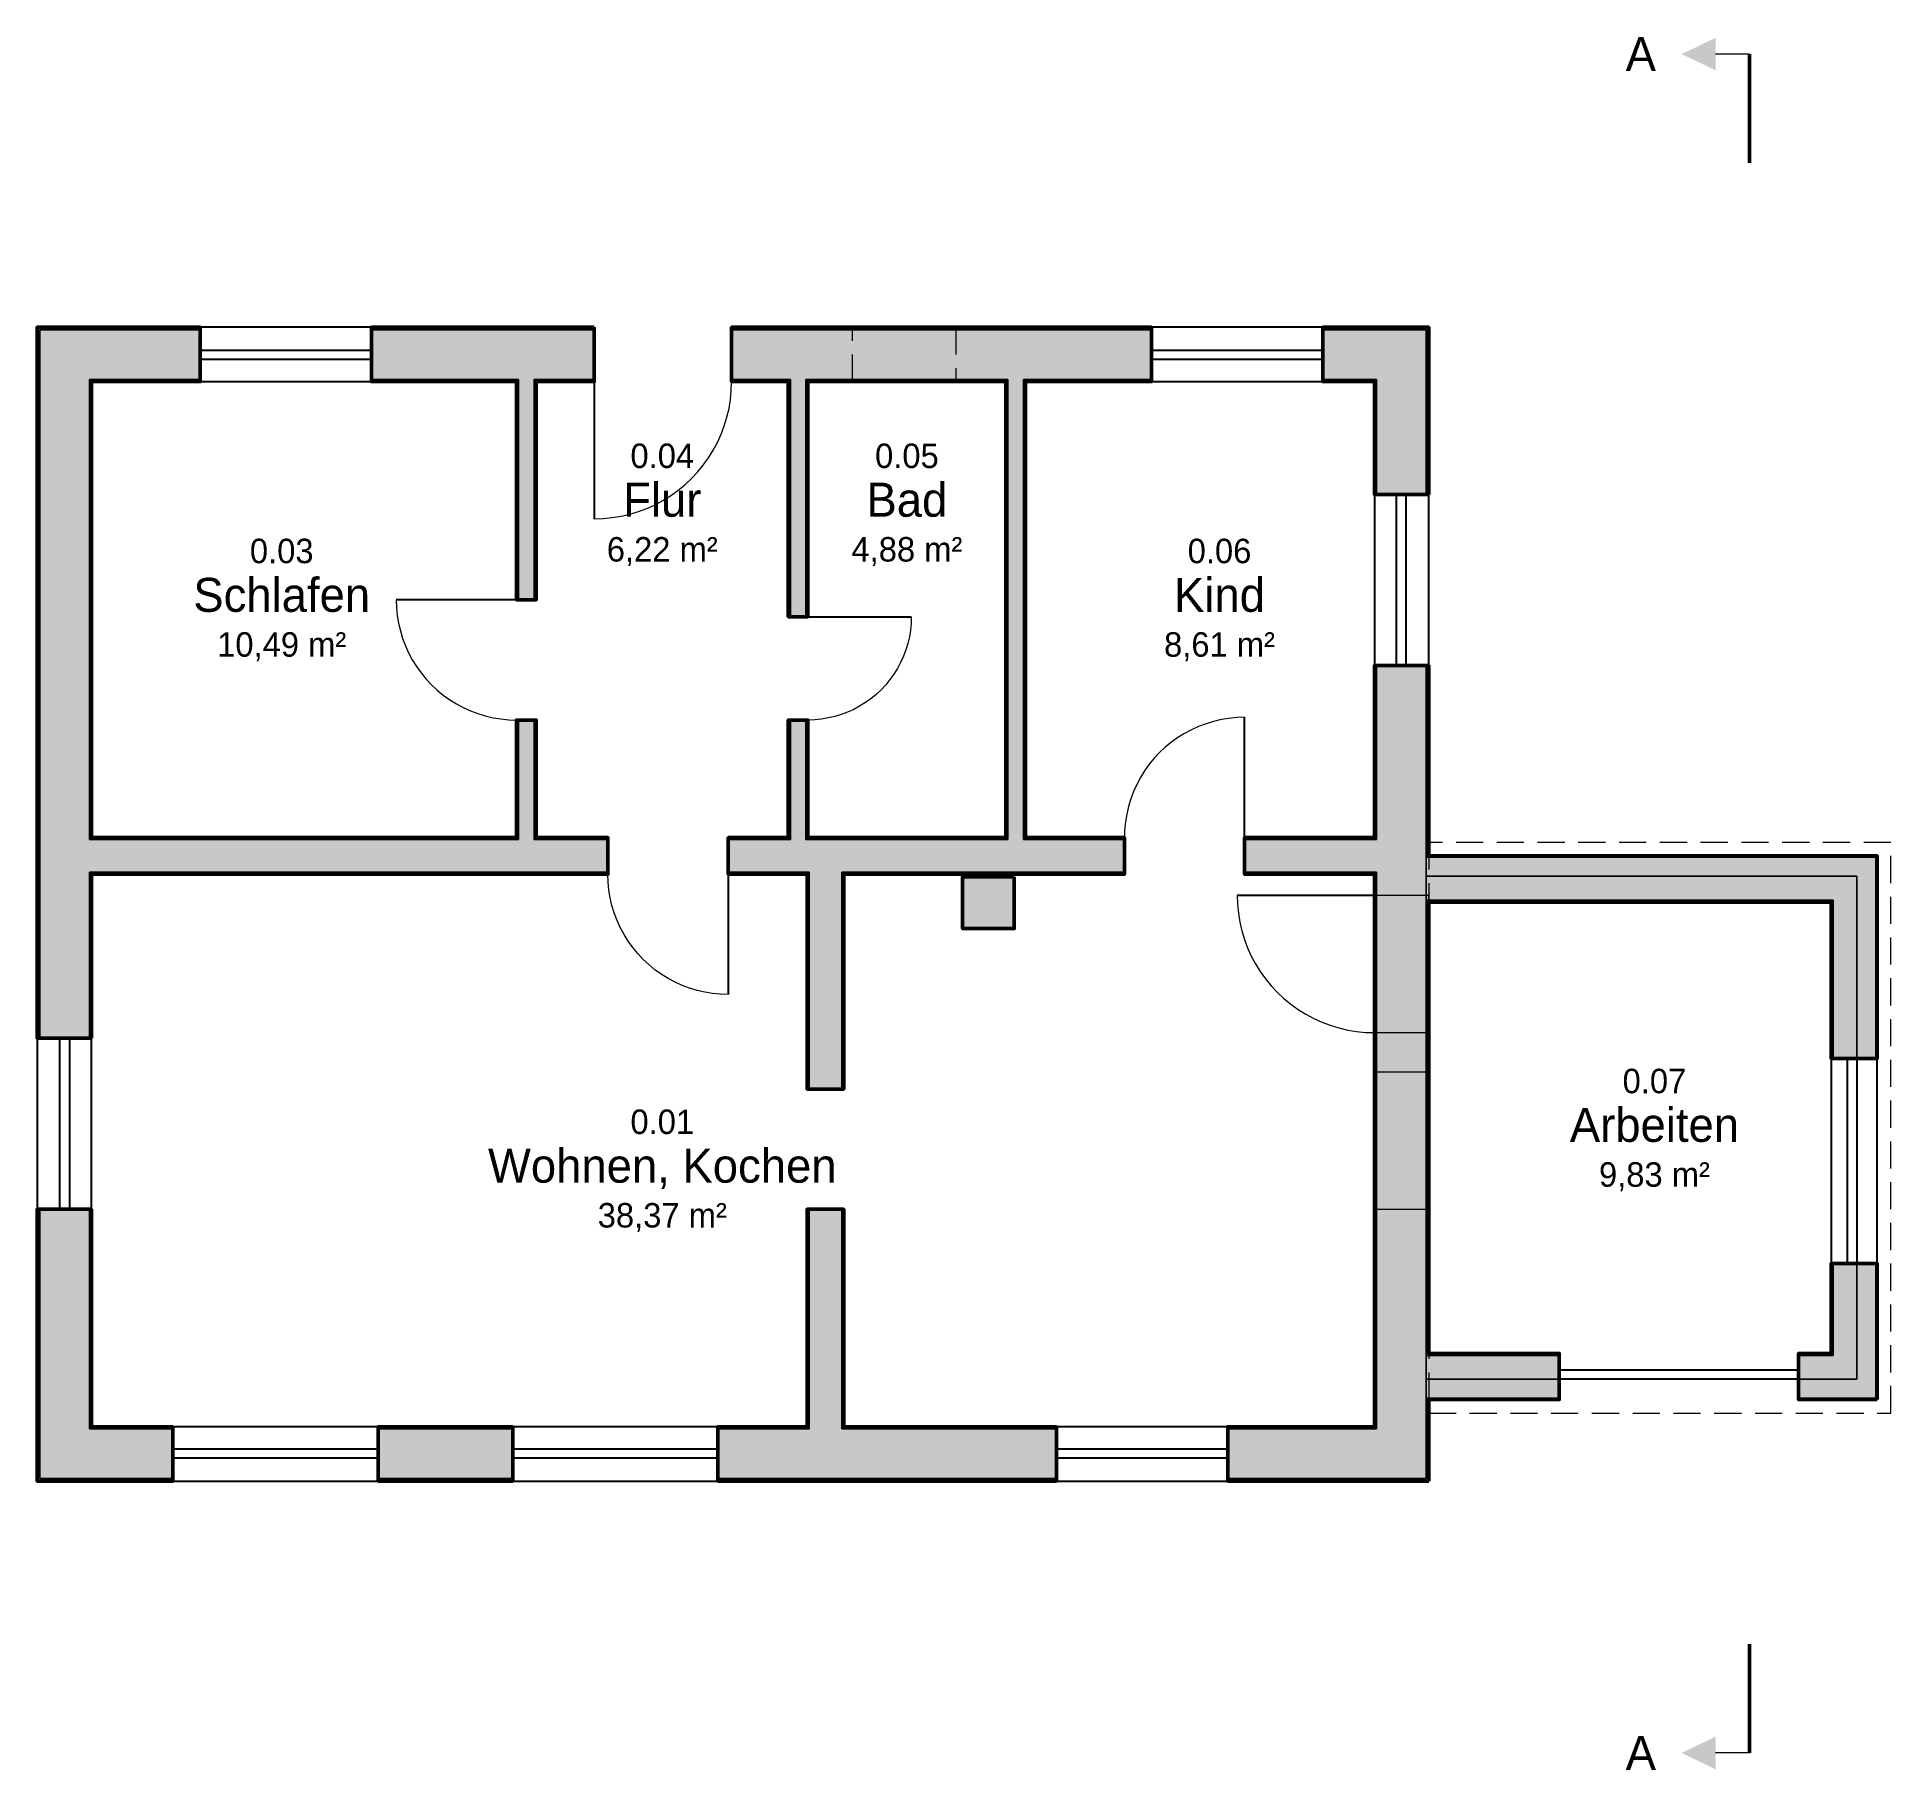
# Model space of a CAD drawing. Header units: metres. Extents: x 0 to 13.6, y -2.1 to 10.6.
import ezdxf
from ezdxf.enums import TextEntityAlignment as Align

# ---------------------------------------------------------------- set-up
doc = ezdxf.new("R2010")
doc.units = ezdxf.units.M
doc.linetypes.add('LOT_STRICH_1', pattern=[0.3, 0.2, -0.1])
for name, color, linetype in [('A_Bauteile_Schnitt', 7, 'Continuous'), ('A_Dach', 7, 'Continuous'), ('A_Raumstempel', 7, 'Continuous'), ('A_Schnittlinien', 7, 'Continuous'), ('A_Sichtkanten', 7, 'Continuous'), ('A_Tueren_Fenster', 7, 'Continuous')]:
    doc.layers.add(name, color=color, linetype=linetype)

msp = doc.modelspace()

# ---------------------------------------------------------------- hatches: boundary and pattern name
at = {"layer": 'A_Bauteile_Schnitt', "true_color": 0xaaaaaa}
h = msp.add_hatch(color=253, dxfattribs=at)
h.paths.add_polyline_path([(0.4, 3.26), (0.4, 4.465), (4.2, 4.465), (4.2, 4.735), (3.673, 4.735), (3.673, 5.6), (3.527, 5.6), (3.527, 4.735), (0.4, 4.735), (0.4, 8.09), (1.2, 8.09), (1.2, 8.49), (0, 8.49), (0, 3.26)])
h.paths.add_polyline_path([(4.1, 8.49), (2.46, 8.49), (2.46, 8.09), (3.527, 8.09), (3.527, 6.485), (3.673, 6.485), (3.673, 8.09), (4.1, 8.09)])
h.paths.add_polyline_path([(8.2, 8.49), (5.11, 8.49), (5.11, 8.09), (5.527, 8.09), (5.527, 6.36), (5.672, 6.36), (5.672, 8.09), (7.128, 8.09), (7.128, 4.735), (5.672, 4.735), (5.672, 5.6), (5.527, 5.6), (5.527, 4.735), (5.085, 4.735), (5.085, 4.465), (5.68, 4.465), (5.68, 4.48), (5.92, 4.48), (5.92, 4.465), (8, 4.465), (8, 4.735), (7.272, 4.735), (7.272, 8.09), (8.2, 8.09)])
h.paths.add_polyline_path([(10.24, 7.26), (10.24, 8.49), (9.46, 8.49), (9.46, 8.09), (9.84, 8.09), (9.84, 7.26)])
h.paths.add_polyline_path([(10.24, 0), (10.24, 0.61), (10.22, 0.61), (10.22, 0.925), (10.24, 0.925), (10.24, 4.275), (10.22, 4.275), (10.22, 4.59), (10.24, 4.59), (10.24, 6), (9.84, 6), (9.84, 4.735), (8.885, 4.735), (8.885, 4.465), (9.84, 4.465), (9.84, 0.4), (8.76, 0.4), (8.76, 0)])
h.paths.add_polyline_path([(1, 0.4), (0.4, 0.4), (0.4, 2), (0, 2), (0, 0), (1, 0)])
h.paths.add_polyline_path([(3.5, 0.4), (2.51, 0.4), (2.51, 0), (3.5, 0)])
h.paths.add_polyline_path([(7.5, 0.4), (5.92, 0.4), (5.92, 0.385), (5.68, 0.385), (5.68, 0.4), (5.01, 0.4), (5.01, 0), (7.5, 0)])
at = {"layer": 'A_Bauteile_Schnitt', "true_color": 0xe2231a}
h = msp.add_hatch(color=22, dxfattribs=at)
h.paths.add_polyline_path([(13.54, 3.11), (13.54, 4.6), (10.24, 4.6), (10.24, 4.59), (10.22, 4.59), (10.22, 4.275), (10.24, 4.275), (10.24, 4.26), (13.2, 4.26), (13.2, 3.11)])
h.paths.add_polyline_path([(13.54, 0.6), (13.54, 1.6), (13.2, 1.6), (13.2, 0.94), (12.96, 0.94), (12.96, 0.6)])
h.paths.add_polyline_path([(11.2, 0.94), (10.24, 0.94), (10.24, 0.925), (10.22, 0.925), (10.22, 0.61), (10.24, 0.61), (10.24, 0.6), (11.2, 0.6)])
at = {"layer": 'A_Bauteile_Schnitt', "true_color": 0xffdd00}
h = msp.add_hatch(color=40, dxfattribs=at)
h.paths.add_polyline_path([(5.935, 2.885), (5.935, 4.465), (5.92, 4.465), (5.92, 4.48), (5.68, 4.48), (5.68, 4.465), (5.665, 4.465), (5.665, 2.885)])
h.paths.add_polyline_path([(7.19, 4.445), (6.81, 4.445), (6.81, 4.065), (7.19, 4.065)])
h.paths.add_polyline_path([(5.92, 0.4), (5.935, 0.4), (5.935, 2), (5.665, 2), (5.665, 0.4), (5.68, 0.4), (5.68, 0.385), (5.92, 0.385)])
msp.add_hatch(color=40, dxfattribs=at).paths.add_polyline_path([(10.24, 4.31), (9.84, 4.31), (9.84, 3.3), (10.24, 3.3)])
at = {"layer": 'A_Bauteile_Schnitt', "true_color": 0xe2231a}
msp.add_hatch(color=22, dxfattribs=at).paths.add_polyline_path([(10.24, 3.01), (9.84, 3.01), (9.84, 2), (10.24, 2)])
at = {"layer": 'A_Schnittlinien'}
for points in [[(12.1, 10.5), (12.35, 10.38), (12.35, 10.62)], [(12.1, -2), (12.35, -1.88), (12.35, -2.12)]]:
    msp.add_hatch(color=7, dxfattribs=at).paths.add_polyline_path(points)

# ---------------------------------------------------------------- linework, layer by layer
at = {"layer": 'A_Bauteile_Schnitt', "color": 7, "lineweight": 18}
for points in [[(0.02, 8.47), (1.2, 8.47), (1.2, 8.49), (0, 8.49), (0, 3.26), (0.02, 3.26)], [(3.658, 5.6), (3.542, 5.6), (3.542, 4.72), (0.385, 4.72), (0.385, 8.105), (1.2, 8.105), (1.2, 8.47), (0.02, 8.47), (0.02, 3.26), (0.385, 3.26), (0.385, 4.48), (4.2, 4.48), (4.2, 4.72), (3.658, 4.72)], [(4.1, 8.49), (2.46, 8.49), (2.46, 8.47), (4.1, 8.47)], [(4.1, 8.47), (2.46, 8.47), (2.46, 8.105), (3.542, 8.105), (3.542, 6.485), (3.658, 6.485), (3.658, 8.105), (4.1, 8.105)], [(8.2, 8.47), (5.11, 8.47), (5.11, 8.105), (5.543, 8.105), (5.543, 6.36), (5.657, 6.36), (5.657, 8.105), (7.143, 8.105), (7.143, 4.72), (5.657, 4.72), (5.657, 5.6), (5.543, 5.6), (5.543, 4.72), (5.085, 4.72), (5.085, 4.48), (5.68, 4.48), (5.68, 2.885), (5.92, 2.885), (5.92, 4.48), (8, 4.48), (8, 4.72), (7.258, 4.72), (7.258, 8.105), (8.2, 8.105)], [(8.2, 8.49), (5.11, 8.49), (5.11, 8.47), (8.2, 8.47)], [(10.24, 8.49), (9.46, 8.49), (9.46, 8.47), (10.22, 8.47), (10.22, 7.26), (10.24, 7.26)], [(10.22, 8.47), (9.46, 8.47), (9.46, 8.105), (9.855, 8.105), (9.855, 7.26), (10.22, 7.26)], [(3.542, 5.6), (3.527, 5.6), (3.527, 4.735), (0.4, 4.735), (0.4, 8.09), (1.2, 8.09), (1.2, 8.105), (0.385, 8.105), (0.385, 4.72), (3.542, 4.72)], [(3.542, 8.105), (2.46, 8.105), (2.46, 8.09), (3.527, 8.09), (3.527, 6.485), (3.542, 6.485)], [(4.1, 8.105), (3.658, 8.105), (3.658, 6.485), (3.673, 6.485), (3.673, 8.09), (4.1, 8.09)], [(5.543, 8.105), (5.11, 8.105), (5.11, 8.09), (5.527, 8.09), (5.527, 6.36), (5.543, 6.36)], [(7.143, 8.105), (5.657, 8.105), (5.657, 6.36), (5.672, 6.36), (5.672, 8.09), (7.128, 8.09), (7.128, 4.735), (5.672, 4.735), (5.672, 5.6), (5.657, 5.6), (5.657, 4.72), (7.143, 4.72)], [(8.2, 8.105), (7.258, 8.105), (7.258, 4.72), (8, 4.72), (8, 4.735), (7.272, 4.735), (7.272, 8.09), (8.2, 8.09)], [(9.855, 8.105), (9.46, 8.105), (9.46, 8.09), (9.84, 8.09), (9.84, 7.26), (9.855, 7.26)], [(10.22, 0.02), (10.22, 6), (9.855, 6), (9.855, 4.72), (8.885, 4.72), (8.885, 4.48), (9.855, 4.48), (9.855, 0.385), (8.76, 0.385), (8.76, 0.02)], [(9.855, 4.72), (9.855, 6), (9.84, 6), (9.84, 4.735), (8.885, 4.735), (8.885, 4.72)], [(13.54, 4.6), (10.24, 4.6), (10.24, 6), (10.22, 6), (10.22, 4.59), (13.53, 4.59), (13.53, 3.11), (13.54, 3.11)], [(3.673, 5.6), (3.658, 5.6), (3.658, 4.72), (4.2, 4.72), (4.2, 4.735), (3.673, 4.735)], [(5.543, 5.6), (5.527, 5.6), (5.527, 4.735), (5.085, 4.735), (5.085, 4.72), (5.543, 4.72)], [(13.53, 4.59), (10.22, 4.59), (10.22, 4.45), (13.39, 4.45), (13.39, 3.11), (13.53, 3.11)], [(0.4, 4.465), (4.2, 4.465), (4.2, 4.48), (0.385, 4.48), (0.385, 3.26), (0.4, 3.26)], [(5.68, 4.48), (5.085, 4.48), (5.085, 4.465), (5.665, 4.465), (5.665, 2.885), (5.68, 2.885)], [(8, 4.48), (5.92, 4.48), (5.92, 2.885), (5.935, 2.885), (5.935, 4.465), (8, 4.465)], [(7.19, 4.445), (6.81, 4.445), (6.81, 4.065), (7.19, 4.065)], [(9.855, 0.385), (9.855, 4.48), (8.885, 4.48), (8.885, 4.465), (9.84, 4.465), (9.84, 0.4), (8.76, 0.4), (8.76, 0.385)], [(13.39, 4.45), (10.22, 4.45), (10.22, 4.275), (13.215, 4.275), (13.215, 3.11), (13.39, 3.11)], [(10.24, 4.31), (9.84, 4.31), (9.84, 3.3), (10.24, 3.3)], [(11.2, 0.925), (11.2, 0.94), (10.24, 0.94), (10.24, 4.26), (13.2, 4.26), (13.2, 3.11), (13.215, 3.11), (13.215, 4.275), (10.22, 4.275), (10.22, 0.925)], [(10.24, 3.01), (9.84, 3.01), (9.84, 2), (10.24, 2)], [(1, 0.02), (0.02, 0.02), (0.02, 2), (0, 2), (0, 0), (1, 0)], [(1, 0.385), (0.385, 0.385), (0.385, 2), (0.02, 2), (0.02, 0.02), (1, 0.02)], [(1, 0.4), (0.4, 0.4), (0.4, 2), (0.385, 2), (0.385, 0.385), (1, 0.385)], [(5.68, 2), (5.665, 2), (5.665, 0.4), (5.01, 0.4), (5.01, 0.385), (5.68, 0.385)], [(5.92, 2), (5.68, 2), (5.68, 0.385), (5.01, 0.385), (5.01, 0.02), (7.5, 0.02), (7.5, 0.385), (5.92, 0.385)], [(5.935, 2), (5.92, 2), (5.92, 0.385), (7.5, 0.385), (7.5, 0.4), (5.935, 0.4)], [(13.53, 0.61), (13.53, 1.6), (13.39, 1.6), (13.39, 0.75), (12.96, 0.75), (12.96, 0.61)], [(13.39, 0.75), (13.39, 1.6), (13.215, 1.6), (13.215, 0.925), (12.96, 0.925), (12.96, 0.75)], [(13.215, 0.925), (13.215, 1.6), (13.2, 1.6), (13.2, 0.94), (12.96, 0.94), (12.96, 0.925)], [(13.54, 0.6), (13.54, 1.6), (13.53, 1.6), (13.53, 0.61), (12.96, 0.61), (12.96, 0.6)], [(11.2, 0.925), (10.22, 0.925), (10.22, 0.75), (11.2, 0.75)], [(11.2, 0.75), (10.22, 0.75), (10.22, 0.61), (11.2, 0.61)], [(10.24, 0), (10.24, 0.6), (11.2, 0.6), (11.2, 0.61), (10.22, 0.61), (10.22, 0.02), (8.76, 0.02), (8.76, 0)], [(3.5, 0.4), (2.51, 0.4), (2.51, 0.385), (3.5, 0.385)], [(3.5, 0.385), (2.51, 0.385), (2.51, 0.02), (3.5, 0.02)], [(3.5, 0.02), (2.51, 0.02), (2.51, 0), (3.5, 0)], [(7.5, 0.02), (5.01, 0.02), (5.01, 0), (7.5, 0)]]:
    msp.add_lwpolyline(points, close=True, dxfattribs=at)
at = {"layer": 'A_Bauteile_Schnitt', "color": 7, "lineweight": 50}
for points in [[(0.4, 3.26), (0.4, 4.465), (4.2, 4.465), (4.2, 4.735), (3.673, 4.735), (3.673, 5.6), (3.527, 5.6), (3.527, 4.735), (0.4, 4.735), (0.4, 8.09), (1.2, 8.09), (1.2, 8.49), (0, 8.49), (0, 3.26)], [(4.1, 8.49), (2.46, 8.49), (2.46, 8.09), (3.527, 8.09), (3.527, 6.485), (3.673, 6.485), (3.673, 8.09), (4.1, 8.09)], [(8.2, 8.49), (5.11, 8.49), (5.11, 8.09), (5.527, 8.09), (5.527, 6.36), (5.672, 6.36), (5.672, 8.09), (7.128, 8.09), (7.128, 4.735), (5.672, 4.735), (5.672, 5.6), (5.527, 5.6), (5.527, 4.735), (5.085, 4.735), (5.085, 4.465), (5.665, 4.465), (5.665, 2.885), (5.935, 2.885), (5.935, 4.465), (8, 4.465), (8, 4.735), (7.272, 4.735), (7.272, 8.09), (8.2, 8.09)], [(10.24, 7.26), (10.24, 8.49), (9.46, 8.49), (9.46, 8.09), (9.84, 8.09), (9.84, 7.26)], [(10.24, 0), (10.24, 0.6), (11.2, 0.6), (11.2, 0.94), (10.24, 0.94), (10.24, 4.26), (13.2, 4.26), (13.2, 3.11), (13.54, 3.11), (13.54, 4.6), (10.24, 4.6), (10.24, 6), (9.84, 6), (9.84, 4.735), (8.885, 4.735), (8.885, 4.465), (9.84, 4.465), (9.84, 0.4), (8.76, 0.4), (8.76, 0)], [(7.19, 4.445), (6.81, 4.445), (6.81, 4.065), (7.19, 4.065)], [(1, 0.4), (0.4, 0.4), (0.4, 2), (0, 2), (0, 0), (1, 0)], [(7.5, 0.4), (5.935, 0.4), (5.935, 2), (5.665, 2), (5.665, 0.4), (5.01, 0.4), (5.01, 0), (7.5, 0)], [(13.54, 0.6), (13.54, 1.6), (13.2, 1.6), (13.2, 0.94), (12.96, 0.94), (12.96, 0.6)], [(3.5, 0.4), (2.51, 0.4), (2.51, 0), (3.5, 0)]]:
    msp.add_lwpolyline(points, close=True, dxfattribs=at)
at = {"layer": 'A_Dach', "color": 7, "linetype": 'LOT_STRICH_1', "lineweight": 18}
msp.add_lwpolyline([(10.24, 0.5), (13.64, 0.5), (13.64, 4.7), (10.24, 4.7)], close=True, dxfattribs=at)
at = {"layer": 'A_Schnittlinien', "color": 7, "lineweight": 18}
for points in [[(12.6, 10.5), (12.35, 10.5)], [(12.6, -2), (12.35, -2)]]:
    msp.add_lwpolyline(points, dxfattribs=at)
at = {"layer": 'A_Schnittlinien', "color": 7, "lineweight": 50}
for points in [[(12.6, 10.5), (12.6, 9.7)], [(12.6, -2), (12.6, -1.2)]]:
    msp.add_lwpolyline(points, dxfattribs=at)
at = {"layer": 'A_Sichtkanten', "color": 7, "lineweight": 25}
for points in [[(2.46, 8.09), (2.46, 8.49), (1.2, 8.49), (1.2, 8.09)], [(9.46, 8.09), (9.46, 8.49), (8.2, 8.49), (8.2, 8.09)], [(10.24, 7.26), (9.84, 7.26), (9.84, 6), (10.24, 6)], [(0.4, 3.26), (0, 3.26), (0, 2), (0.4, 2)], [(13.54, 3.11), (13.2, 3.11), (13.2, 1.6), (13.54, 1.6)], [(2.51, 0), (2.51, 0.4), (1, 0.4), (1, 0)], [(5.01, 0), (5.01, 0.4), (3.5, 0.4), (3.5, 0)], [(8.76, 0), (8.76, 0.4), (7.5, 0.4), (7.5, 0)]]:
    msp.add_lwpolyline(points, close=True, dxfattribs=at)
at = {"layer": 'A_Tueren_Fenster', "color": 7, "linetype": 'LOT_STRICH_1', "lineweight": 18}
msp.add_lwpolyline([(6, 8.49), (6.76, 8.49), (6.76, 8.09), (6, 8.09), (6, 8.49)], dxfattribs=at)
at = {"layer": 'A_Tueren_Fenster', "color": 7, "lineweight": 25}
for points in [[(1.2, 8.322), (2.46, 8.322), (2.46, 8.252), (1.2, 8.252), (1.2, 8.322)], [(8.2, 8.322), (9.46, 8.322), (9.46, 8.252), (8.2, 8.252), (8.2, 8.322)], [(4.1, 8.09), (4.1, 7.08)], [(10.072, 7.26), (10.072, 6), (10.002, 6), (10.002, 7.26), (10.072, 7.26)], [(3.527, 6.485), (2.643, 6.485)], [(5.672, 6.36), (6.432, 6.36)], [(8.885, 4.735), (8.885, 5.62)], [(5.085, 4.465), (5.085, 3.58)], [(9.84, 4.31), (8.83, 4.31)], [(0.168, 2), (0.168, 3.26), (0.238, 3.26), (0.238, 2), (0.168, 2)], [(13.39, 3.11), (13.39, 1.6), (13.32, 1.6), (13.32, 3.11), (13.39, 3.11)], [(12.96, 0.75), (11.2, 0.75), (11.2, 0.82), (12.96, 0.82), (12.96, 0.75)], [(2.51, 0.168), (1, 0.168), (1, 0.238), (2.51, 0.238), (2.51, 0.168)], [(5.01, 0.168), (3.5, 0.168), (3.5, 0.238), (5.01, 0.238), (5.01, 0.168)], [(8.76, 0.168), (7.5, 0.168), (7.5, 0.238), (8.76, 0.238), (8.76, 0.168)]]:
    msp.add_lwpolyline(points, dxfattribs=at)
at = {"layer": 'A_Tueren_Fenster', "color": 7, "lineweight": 13}
for points in [[(4.1, 7.08), (4.166, 7.082), (4.232, 7.089), (4.297, 7.099), (4.361, 7.114), (4.425, 7.134), (4.487, 7.157), (4.547, 7.184), (4.605, 7.215), (4.661, 7.25), (4.715, 7.289), (4.766, 7.331), (4.814, 7.376), (4.859, 7.424), (4.901, 7.475), (4.94, 7.529), (4.975, 7.585), (5.006, 7.643), (5.033, 7.703), (5.056, 7.765), (5.076, 7.829), (5.091, 7.893), (5.101, 7.958), (5.108, 8.024), (5.11, 8.09)], [(2.643, 6.485), (2.644, 6.427), (2.65, 6.369), (2.66, 6.312), (2.673, 6.256), (2.689, 6.201), (2.71, 6.146), (2.734, 6.094), (2.761, 6.043), (2.792, 5.993), (2.825, 5.946), (2.862, 5.901), (2.902, 5.859), (2.944, 5.82), (2.989, 5.783), (3.036, 5.749), (3.085, 5.719), (3.136, 5.691), (3.189, 5.667), (3.243, 5.647), (3.298, 5.63), (3.355, 5.617), (3.412, 5.608), (3.47, 5.602), (3.527, 5.6)], [(6.432, 6.36), (6.431, 6.31), (6.426, 6.261), (6.418, 6.212), (6.407, 6.163), (6.392, 6.116), (6.375, 6.069), (6.354, 6.024), (6.331, 5.98), (6.304, 5.938), (6.275, 5.897), (6.244, 5.859), (6.21, 5.823), (6.174, 5.789), (6.135, 5.757), (6.095, 5.728), (6.052, 5.702), (6.009, 5.678), (5.963, 5.658), (5.917, 5.64), (5.869, 5.626), (5.821, 5.615), (5.772, 5.607), (5.722, 5.602), (5.672, 5.6)], [(8.885, 5.62), (8.827, 5.618), (8.769, 5.612), (8.712, 5.603), (8.656, 5.59), (8.601, 5.573), (8.546, 5.553), (8.494, 5.529), (8.443, 5.501), (8.393, 5.471), (8.346, 5.437), (8.301, 5.4), (8.259, 5.361), (8.22, 5.319), (8.183, 5.274), (8.149, 5.227), (8.119, 5.177), (8.091, 5.126), (8.067, 5.074), (8.047, 5.019), (8.03, 4.964), (8.017, 4.908), (8.008, 4.851), (8.002, 4.793), (8, 4.735)], [(5.085, 3.58), (5.027, 3.582), (4.969, 3.588), (4.912, 3.597), (4.856, 3.61), (4.801, 3.627), (4.746, 3.647), (4.694, 3.671), (4.643, 3.699), (4.593, 3.729), (4.546, 3.763), (4.501, 3.8), (4.459, 3.839), (4.42, 3.881), (4.383, 3.926), (4.349, 3.973), (4.319, 4.022), (4.291, 4.074), (4.267, 4.126), (4.247, 4.181), (4.23, 4.236), (4.217, 4.292), (4.208, 4.349), (4.202, 4.407), (4.2, 4.465)], [(8.83, 4.31), (8.832, 4.244), (8.839, 4.178), (8.849, 4.113), (8.864, 4.049), (8.884, 3.985), (8.907, 3.923), (8.934, 3.863), (8.965, 3.805), (9, 3.749), (9.039, 3.695), (9.081, 3.644), (9.126, 3.596), (9.174, 3.551), (9.225, 3.509), (9.279, 3.47), (9.335, 3.435), (9.393, 3.404), (9.453, 3.377), (9.515, 3.354), (9.579, 3.334), (9.643, 3.319), (9.708, 3.309), (9.774, 3.302), (9.84, 3.3)]]:
    msp.add_lwpolyline(points, dxfattribs=at)

# ---------------------------------------------------------------- texts
at = {"layer": 'A_Raumstempel', "color": 7}
for s, height, p in [('0.04', 0.18, (4.6, 7.454)), ('0.05', 0.18, (6.4, 7.454)), ('Flur', 0.25, (4.6, 7.096)), ('Bad', 0.25, (6.4, 7.096)), ('0.03', 0.18, (1.8, 6.754)), ('6,22 m²', 0.18, (4.6, 6.766)), ('4,88 m²', 0.18, (6.4, 6.766)), ('0.06', 0.18, (8.7, 6.754)), ('Schlafen', 0.25, (1.8, 6.396)), ('Kind', 0.25, (8.7, 6.396)), ('10,49 m²', 0.18, (1.8, 6.066)), ('8,61 m²', 0.18, (8.7, 6.066)), ('0.07', 0.18, (11.9, 2.854)), ('0.01', 0.18, (4.6, 2.554)), ('Arbeiten', 0.25, (11.9, 2.496)), ('Wohnen, Kochen', 0.25, (4.6, 2.196)), ('9,83 m²', 0.18, (11.9, 2.166)), ('38,37 m²', 0.18, (4.6, 1.866))]:
    msp.add_text(s, height=height, dxfattribs=at).set_placement(p, align=Align.CENTER)
at = {"layer": 'A_Schnittlinien', "color": 7}
for p in [(11.8, 10.375), (11.8, -2.125)]:
    msp.add_text('A', height=0.25, dxfattribs=at).set_placement(p, align=Align.CENTER)

doc.saveas('drawing.dxf')
